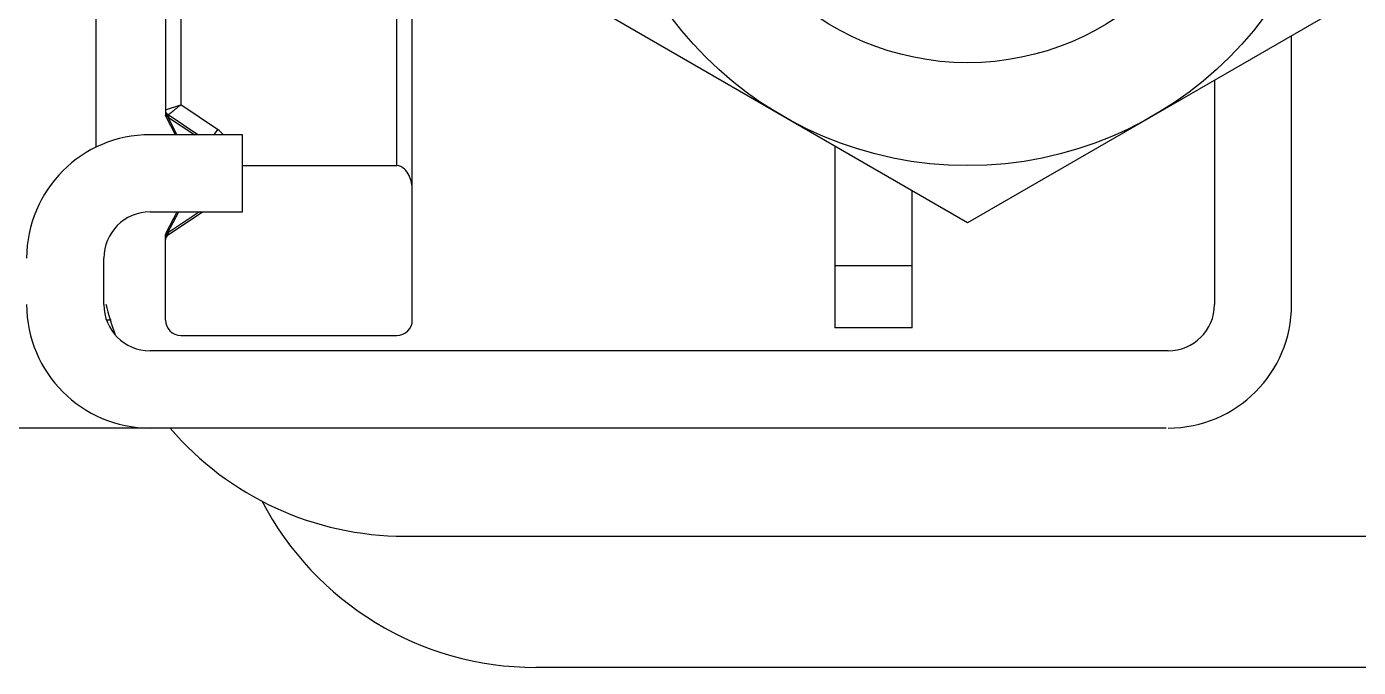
# Model space of a CAD drawing. Extents: x 27938 to 650306, y -92720 to 1524912.
# Drawn here: x 323413.2 to 323766.2, y 821978.6 to 822148.3 of the extents above; entities that cross this region are included whole.
import ezdxf

# ---------------------------------------------------------------- set-up
doc = ezdxf.new("R2010")
doc.units = 0
doc.header["$LTSCALE"] = 1000
doc.header["$MEASUREMENT"] = 0

msp = doc.modelspace()

# ---------------------------------------------------------------- linework, layer by layer
for p, q in [((323450.02, 822292.95), (323450.02, 822124.94)), ((323454.1, 822291.64), (323454.1, 822127.56)), ((323511.35, 822111.47), (323511.35, 822188.99)), ((323515.44, 822070.58), (323515.44, 822186.14)), ((323431.62, 822116.33), (323431.62, 822172.1)), ((323662.63, 822096.29), (323564.5, 822152.94)), ((323760.76, 822152.94), (323662.63, 822096.29)), ((323748.5, 822074.67), (323748.5, 822145.86)), ((323728.05, 822134.06), (323728.05, 822074.67)), ((323450.02, 822126.25), (323454.1, 822127.56)), ((323463.82, 822121.08), (323454.1, 822127.56)), ((323450.49, 822124.55), (323450.15, 822124.36)), ((323452.65, 822119.65), (323450.16, 822124.36)), ((323450.48, 822124.54), (323450.51, 822124.49)), ((323450.51, 822124.49), (323450.55, 822124.45)), ((323450.57, 822124.99), (323450.54, 822125.05)), ((323450.63, 822124.69), (323450.55, 822124.45)), ((323450.55, 822124.45), (323453.07, 822119.65)), ((323450.58, 822124.94), (323450.57, 822124.99)), ((323458.6, 822119.65), (323450.74, 822124.89)), ((323450.81, 822124.26), (323457.8, 822119.64)), ((323470.46, 822119.65), (323445.93, 822119.65)), ((323463.82, 822121.08), (323462.86, 822119.65)), ((323470.46, 822099.2), (323470.46, 822119.65)), ((323627.47, 822116.59), (323627.47, 822068.54)), ((323470.46, 822111.47), (323511.35, 822111.47)), ((323647.91, 822068.54), (323647.91, 822104.79)), ((323445.93, 822099.2), (323470.46, 822099.2)), ((323450.16, 822093.64), (323453.09, 822099.2)), ((323450.58, 822093.61), (323453.52, 822099.2)), ((323450.74, 822093.15), (323459.83, 822099.2)), ((323458.99, 822099.2), (323450.81, 822093.78)), ((323450.02, 822091.79), (323450.02, 822093.07)), ((323450.02, 822070.58), (323450.02, 822091.79)), ((323450.31, 822092.93), (323450.15, 822092.49)), ((323450.27, 822093.39), (323450.42, 822093.46)), ((323450.58, 822093.61), (323450.47, 822093.48)), ((323450.66, 822093.36), (323450.58, 822093.61)), ((323433.66, 822074.67), (323433.66, 822086.94)), ((323647.91, 822084.89), (323627.47, 822084.89)), ((323435.63, 822070.58), (323434.41, 822070.58)), ((323454.1, 822066.49), (323511.35, 822066.49)), ((323647.91, 822068.54), (323627.47, 822068.54)), ((323715.78, 822062.4), (323445.93, 822062.4)), ((323715.27, 822041.97), (322722.25, 822041.77)), ((323513.39, 822013.34), (323857.18, 822013.34)), ((323777.12, 821978.58), (323548.15, 821978.58))]:
    msp.add_line(p, q)
for radius in [98.13, 70.88]:
    msp.add_circle((323662.63, 822209.6), radius)
for centre, radius, start, end in [((323453.74, 822126.24), 3.73, 179.9603, 189.4682), ((323451.65, 822126.25), 1.64, 180, 236.3099), ((323450.73, 822125.48), 0.96, 235.2626, 237.3148), ((323452.95, 822126.05), 2.91, 198.3861, 202.9192), ((323450.8, 822125.58), 1.08, 237.2542, 240.8239), ((323452.66, 822125.92), 2.59, 202.9098, 207.7391), ((323450.74, 822125.48), 0.965, 240.8148, 245.1876), ((323450.69, 822125.38), 0.853, 245.1804, 250.3543), ((323452.49, 822125.84), 2.41, 207.7889, 208.824), ((323452.39, 822125.78), 2.28, 208.8038, 212.2564), ((323450.66, 822125.28), 0.75, 250.338, 256.9912), ((323452.38, 822126.64), 2.85, 230.0267, 236.6343), ((323445.93, 822086.94), 32.71, 90, 180), ((323460.65, 822116.32), 5.72, 35.8765, 56.3099), ((323445.93, 822086.94), 12.27, 90, 180), ((323451.65, 822091.79), 1.64, 123.6901, 180), ((323432.28, 822098.66), 18.91, 342.3685, 343.3734), ((323498.21, 822078.98), 49.89, 163.1105, 163.3846), ((323450.7, 822092.68), 0.834, 106.0364, 109.7696), ((323452.39, 822091.38), 2.88, 123.5501, 129.2239), ((323445.93, 822074.67), 32.71, 180, 270), ((323445.93, 822074.67), 12.27, 180, 270), ((323513.39, 822095.11), 81.78, 194.375, 200.3315), ((323715.78, 822074.67), 32.71, 270, 0), ((323715.78, 822074.67), 12.27, 270, 0), ((323454.1, 822070.58), 4.09, 180, 270), ((323511.35, 822070.58), 4.09, 270, 0), ((323513.39, 822095.11), 81.78, 220.5827, 270), ((323548.15, 822060.36), 81.78, 207.4589, 270)]:
    msp.add_arc(centre, radius, start, end)
for points, knots in [([(323454.1, 822127.56), (323453.32, 822126.94), (323452.17, 822126.08), (323451.1, 822125.12), (323450.74, 822124.89)], [0, 0, 0, 0, 0.698346, 1, 1, 1, 1]), ([(323450.03, 822124.74), (323450.03, 822124.77), (323450.04, 822124.83), (323450.06, 822124.88), (323450.07, 822124.91)], [0, 0, 0, 0, 0.48312, 1, 1, 1, 1]), ([(323450.48, 822124.54), (323450.5, 822124.57), (323450.55, 822124.7), (323450.59, 822124.84), (323450.58, 822124.94)], [0, 0, 0, 0, 0.307942, 1, 1, 1, 1]), ([(323450.59, 822125), (323450.65, 822124.95), (323450.66, 822124.83), (323450.64, 822124.73), (323450.63, 822124.69)], [0, 0, 0, 0, 0.671481, 1, 1, 1, 1]), ([(323450.84, 822124.75), (323450.85, 822124.72), (323450.88, 822124.55), (323450.85, 822124.38), (323450.81, 822124.26)], [0, 0, 0, 0, 0.201666, 1, 1, 1, 1]), ([(323515.44, 822104.98), (323515.44, 822105.63), (323515.29, 822106.96), (323514.63, 822108.88), (323513.5, 822110.69), (323512.09, 822111.47), (323511.35, 822111.47)], [0, 0, 0, 0, 0.235531, 0.478205, 0.731471, 1, 1, 1, 1]), ([(323450.02, 822093.07), (323450.02, 822093.17), (323450.12, 822093.3), (323450.23, 822093.37), (323450.27, 822093.39)], [0, 0, 0, 0, 0.684585, 1, 1, 1, 1]), ([(323450.03, 822093.27), (323450.03, 822093.24), (323450.04, 822093.18), (323450.06, 822093.13), (323450.07, 822093.1)], [0, 0, 0, 0, 0.483166, 1, 1, 1, 1]), ([(323450.03, 822093.27), (323450.03, 822093.24), (323450.04, 822093.18), (323450.06, 822093.13), (323450.07, 822093.1)], [0, 0, 0, 0, 0.483166, 1, 1, 1, 1]), ([(323450.03, 822093.27), (323450.03, 822093.24), (323450.04, 822093.18), (323450.06, 822093.13), (323450.07, 822093.1)], [0, 0, 0, 0, 0.483166, 1, 1, 1, 1]), ([(323450.03, 822093.27), (323450.03, 822093.24), (323450.04, 822093.18), (323450.06, 822093.13), (323450.07, 822093.1)], [0, 0, 0, 0, 0.483166, 1, 1, 1, 1]), ([(323450.16, 822093.64), (323450.18, 822093.67), (323450.3, 822093.52), (323450.39, 822093.52), (323450.47, 822093.48)], [0, 0, 0, 0, 0.259642, 1, 1, 1, 1]), ([(323450.61, 822093.05), (323450.67, 822093.1), (323450.69, 822093.22), (323450.67, 822093.33), (323450.66, 822093.36)], [0, 0, 0, 0, 0.67298, 1, 1, 1, 1]), ([(323450.84, 822093.28), (323450.85, 822093.31), (323450.88, 822093.48), (323450.84, 822093.65), (323450.81, 822093.78)], [0, 0, 0, 0, 0.200998, 1, 1, 1, 1])]:
    msp.add_open_spline(points, degree=3, knots=knots)
for points in [[(323450.02, 822124.94), (323450.02, 822124.84), (323450.1, 822124.75), (323450.18, 822124.69)], [(323450.16, 822124.36), (323450.1, 822124.48), (323450.03, 822124.61), (323450.03, 822124.74)], [(323450.19, 822125.13), (323450.14, 822125.29), (323450.09, 822125.46), (323450.07, 822125.63)], [(323450.16, 822093.64), (323450.1, 822093.53), (323450.03, 822093.4), (323450.03, 822093.27)]]:
    msp.add_open_spline(points, degree=3)

doc.saveas('drawing.dxf')
